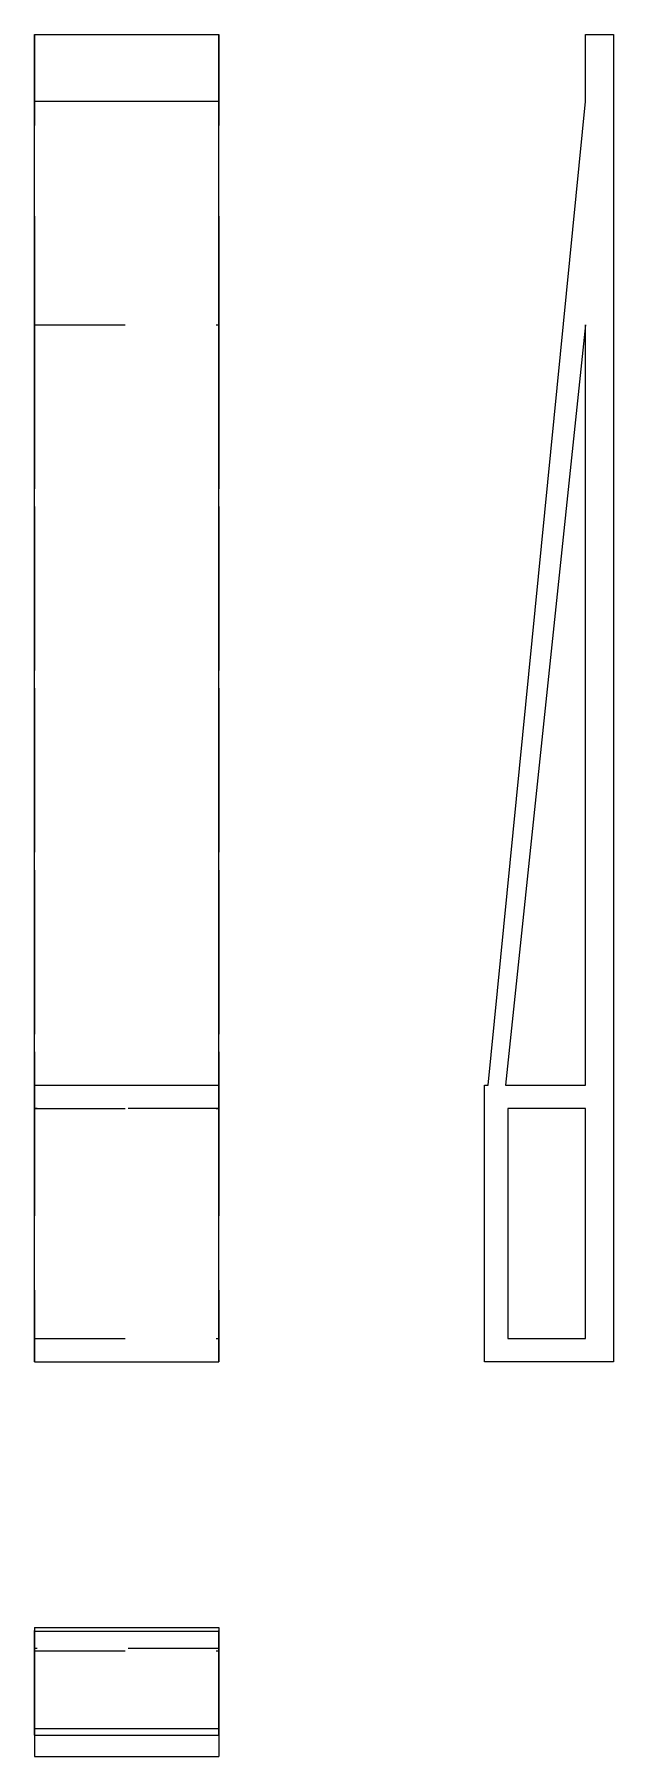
# Model space of a CAD drawing. Extents: x 0 to 0.64, y 0 to 1.9.
import ezdxf

# ---------------------------------------------------------------- set-up
doc = ezdxf.new("R2010")
doc.units = 0
doc.linetypes.add('HIDDEN', pattern=[0.073055, 0.048728, -0.024327])
for name, color, linetype in [('FRONT', 7, 'CONTINUOUS'), ('FRONT_HID', 7, 'HIDDEN'), ('LEFT', 7, 'CONTINUOUS'), ('TOP', 7, 'CONTINUOUS'), ('TOP_HID', 7, 'HIDDEN')]:
    doc.layers.add(name, color=color, linetype=linetype)

msp = doc.modelspace()

# ---------------------------------------------------------------- linework, layer by layer
at = {"layer": 'FRONT'}
for p, q in [((0, 1.895428), (0.203125, 1.895428)), ((0, 1.895263), (0, 1.895428)), ((0, 1.821627), (0, 1.895263)), ((0, 1.895263), (0.203125, 1.895263)), ((0.203125, 1.895263), (0.203125, 1.895428)), ((0.203125, 1.821627), (0.203125, 1.895263)), ((0, 0.739013), (0, 1.821627)), ((0.203125, 1.821627), (0, 1.821627)), ((0.203125, 0.739013), (0.203125, 1.821627)), ((0, 0.434326), (0, 0.739013)), ((0, 0.739013), (0.203125, 0.739013)), ((0.203125, 0.434326), (0.203125, 0.739013)), ((0, 0.434326), (0.203125, 0.434326))]:
    msp.add_line(p, q, dxfattribs=at)
at = {"layer": 'FRONT_HID', "linetype": 'HIDDEN'}
for p, q in [((0, 1.895263), (0, 0.434326)), ((0, 1.895263), (0, 1.645263)), ((0.203125, 1.895263), (0.203125, 0.434326)), ((0.203125, 1.895263), (0.203125, 1.645263)), ((0, 1.649211), (0, 1.821627)), ((0.203125, 1.649211), (0.203125, 1.821627)), ((0, 1.575732), (0, 1.649211)), ((0.203125, 1.575732), (0.203125, 1.649211)), ((0, 1.645263), (0, 1.575732)), ((0.203125, 1.645263), (0.203125, 1.575732)), ((0, 0.741891), (0, 1.575732)), ((0, 1.575732), (0.203125, 1.575732)), ((0, 1.575732), (0, 0.739013)), ((0.203125, 0.741891), (0.203125, 1.575732)), ((0.203125, 1.575732), (0.203125, 0.739013)), ((0, 0.739013), (0, 0.741891)), ((0.203125, 0.739013), (0.203125, 0.741891)), ((0, 0.739013), (0, 0.713355)), ((0, 0.731201), (0, 0.739013)), ((0, 0.739013), (0, 0.731201)), ((0, 0.713355), (0, 0.739013)), ((0.203125, 0.739013), (0.203125, 0.713355)), ((0.203125, 0.731201), (0.203125, 0.739013)), ((0.203125, 0.739013), (0.203125, 0.731201)), ((0.203125, 0.713355), (0.203125, 0.739013)), ((0, 0.711135), (0, 0.713355)), ((0, 0.713355), (0, 0.459984)), ((0.203125, 0.713355), (0, 0.713355)), ((0, 0.713355), (0.203125, 0.713355)), ((0, 0.465082), (0, 0.711135)), ((0.203125, 0.711135), (0.203125, 0.713355)), ((0.203125, 0.713355), (0.203125, 0.459984)), ((0.203125, 0.465082), (0.203125, 0.711135)), ((0, 0.459984), (0, 0.465082)), ((0, 0.459984), (0, 0.434326)), ((0, 0.434326), (0, 0.459984)), ((0, 0.459984), (0.203125, 0.459984)), ((0, 0.459984), (0.203125, 0.459984)), ((0.203125, 0.459984), (0.203125, 0.465082)), ((0.203125, 0.459984), (0.203125, 0.434326)), ((0.203125, 0.434326), (0.203125, 0.459984))]:
    msp.add_line(p, q, dxfattribs=at)
at = {"layer": 'LEFT'}
for p, q in [((0.606694, 1.895263), (0.613997, 1.895263)), ((0.606694, 1.821627), (0.606694, 1.895263)), ((0.613997, 1.895263), (0.614013, 1.895428)), ((0.614013, 1.895428), (0.614013, 1.895263)), ((0.614013, 1.895263), (0.637451, 1.895263)), ((0.637451, 1.895263), (0.637451, 0.434326)), ((0.499327, 0.739013), (0.606694, 1.821627)), ((0.606694, 1.575732), (0.518618, 0.739013)), ((0.606694, 0.741891), (0.606694, 1.575732)), ((0.606694, 0.739013), (0.606694, 0.741891)), ((0.495345, 0.434326), (0.495345, 0.739013)), ((0.495345, 0.739013), (0.499327, 0.739013)), ((0.518618, 0.739013), (0.521003, 0.739013)), ((0.521003, 0.739013), (0.606694, 0.739013)), ((0.606694, 0.713355), (0.521003, 0.713355)), ((0.521003, 0.713355), (0.521003, 0.459984)), ((0.606694, 0.711135), (0.606694, 0.713355)), ((0.606694, 0.465082), (0.606694, 0.711135)), ((0.521003, 0.459984), (0.606694, 0.459984)), ((0.606694, 0.459984), (0.606694, 0.465082)), ((0.606694, 0.434326), (0.495345, 0.434326)), ((0.614013, 0.434326), (0.606694, 0.434326)), ((0.637451, 0.434326), (0.614013, 0.434326))]:
    msp.add_line(p, q, dxfattribs=at)
at = {"layer": 'TOP'}
for p, q in [((0, 0.142105), (0, 0.138123)), ((0, 0.142105), (0.203125, 0.142105)), ((0, 0.138123), (0.203125, 0.138123)), ((0, 0.138123), (0, 0.030757)), ((0.203125, 0.142105), (0.203125, 0.138123)), ((0.203125, 0.138123), (0.203125, 0.030757)), ((0, 0.030757), (0, 0.023454)), ((0, 0.030757), (0.203125, 0.030757)), ((0, 0.023454), (0, 0.023438)), ((0, 0.023454), (0.203125, 0.023454)), ((0, 0.023438), (0, 0)), ((0, 0.023438), (0.203125, 0.023438)), ((0.203125, 0.030757), (0.203125, 0.023454)), ((0.203125, 0.023454), (0.203125, 0.023438)), ((0.203125, 0.023438), (0.203125, 0)), ((0, 0), (0.203125, 0))]:
    msp.add_line(p, q, dxfattribs=at)
at = {"layer": 'TOP_HID', "linetype": 'HIDDEN'}
for p, q in [((0, 0.030757), (0, 0.142105)), ((0, 0.138898), (0, 0.138123)), ((0, 0.119655), (0, 0.138898)), ((0, 0.138123), (0, 0.118832)), ((0.203125, 0.030757), (0.203125, 0.142105)), ((0.203125, 0.138898), (0.203125, 0.138123)), ((0.203125, 0.119655), (0.203125, 0.138898)), ((0.203125, 0.138123), (0.203125, 0.118832)), ((0, 0.118832), (0, 0.119655)), ((0, 0.118832), (0, 0.116447)), ((0.203125, 0.118832), (0, 0.118832)), ((0, 0.030757), (0, 0.118832)), ((0, 0.116447), (0, 0.030757)), ((0, 0.030757), (0, 0.116447)), ((0, 0.116447), (0, 0.030757)), ((0, 0.116447), (0.203125, 0.116447)), ((0, 0.116447), (0.203125, 0.116447)), ((0.203125, 0.118832), (0.203125, 0.119655)), ((0.203125, 0.118832), (0.203125, 0.116447)), ((0.203125, 0.030757), (0.203125, 0.118832)), ((0.203125, 0.116447), (0.203125, 0.030757)), ((0.203125, 0.030757), (0.203125, 0.116447)), ((0.203125, 0.116447), (0.203125, 0.030757)), ((0, 0.023438), (0, 0.030757)), ((0, 0.030757), (0, 0.023438)), ((0, 0.023438), (0, 0.030757)), ((0, 0.030757), (0, 0.023438)), ((0, 0.023438), (0, 0.030757)), ((0.203125, 0.023438), (0.203125, 0.030757)), ((0.203125, 0.030757), (0.203125, 0.023438)), ((0.203125, 0.023438), (0.203125, 0.030757)), ((0.203125, 0.030757), (0.203125, 0.023438)), ((0.203125, 0.023438), (0.203125, 0.030757))]:
    msp.add_line(p, q, dxfattribs=at)

doc.saveas('drawing.dxf')
